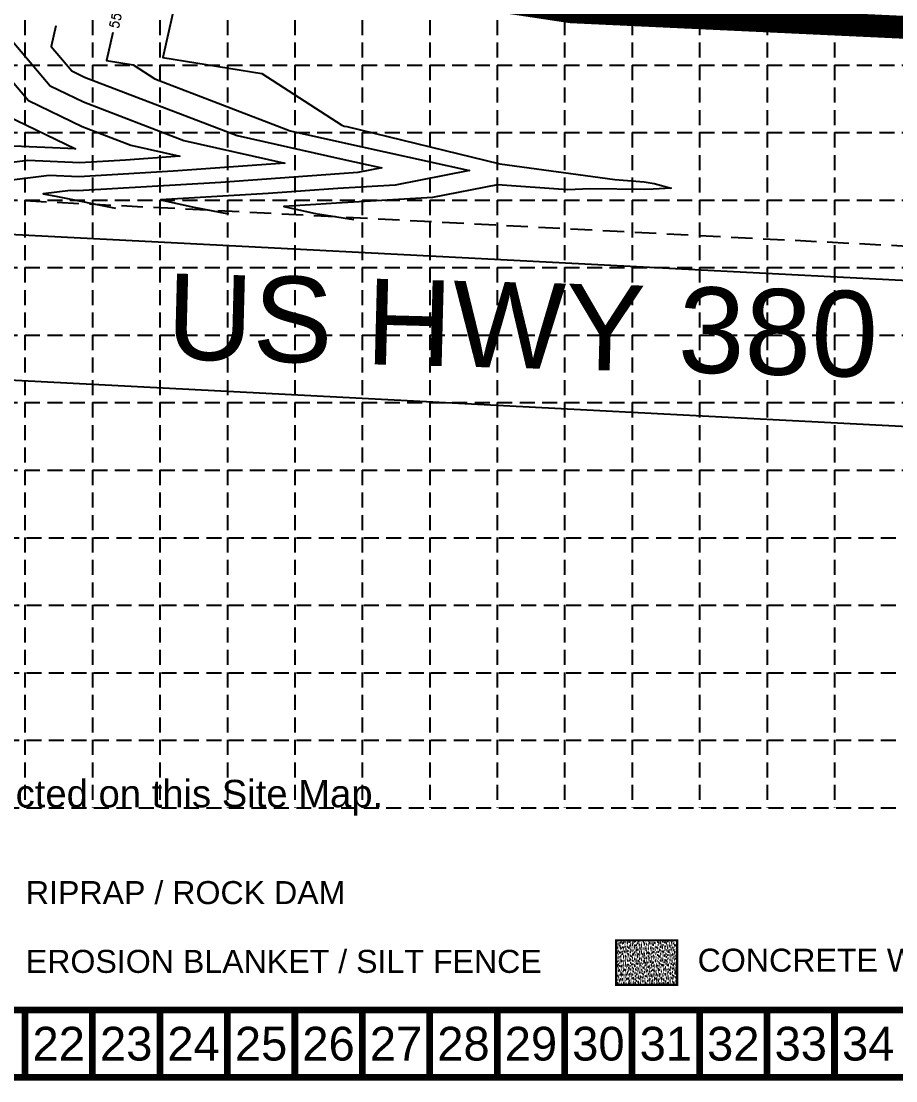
# Model space of a CAD drawing. Header units: feet. Extents: x 23660 to 25174, y 8780 to 9727.
# Drawn here: x 24179.3 to 24485.6, y 8779.6 to 9150.5 of the extents above; entities that cross this region are included whole.
import ezdxf
from ezdxf.enums import TextEntityAlignment as Align

# ---------------------------------------------------------------- set-up
doc = ezdxf.new("R2010")
doc.units = ezdxf.units.FT
doc.header["$LTSCALE"] = 60
doc.header["$MEASUREMENT"] = 0
for name, pattern in [('DASHED2', [0.375, 0.25, -0.125]), ('HIDDEN', [0.375, 0.25, -0.125]), ('HIDDEN2', [0.1875, 0.125, -0.0625])]:
    doc.linetypes.add(name, pattern=pattern)
for name, color, linetype in [('BASE', 7, 'Continuous'), ('CONT-L', 55, 'Continuous'), ('EC', 43, 'Continuous'), ('GRID', 254, 'HIDDEN'), ('LEGEND', 7, 'Continuous'), ('LIMITS OF DISTURBANCE', 1, 'DASHED2'), ('ROAD', 254, 'Continuous')]:
    doc.layers.add(name, color=color, linetype=linetype)
doc.styles.add('$0$arial', font='ARIAL.TTF', dxfattribs={"height": 8})
doc.styles.add("L200'", font='ARIAL.TTF', dxfattribs={"height": 0.001969})
doc.styles.add('L80', font='simplex.shx', dxfattribs={"height": 3.2})
doc.styles.get("Standard").update_dxf_attribs({"font": 'ARIAL.TTF'})

msp = doc.modelspace()

# ---------------------------------------------------------------- hatches: boundary and pattern name
at = {"layer": 'BASE'}
h = msp.add_hatch(dxfattribs=at)
h.set_pattern_fill('AR-SAND', color=30, scale=0.623095, style=0)
h.set_pattern_definition([(37.5, (24914.9448, 8766.4334), (-0.0392509, 1.2005945), [0, -0.9471046, 0, -1.0592617, 0, -1.0125296]), (7.5, (24914.9448, 8766.4334), (1.102739, 1.7584655), [0, -0.510938, 0, -0.8536403, 0, -0.327125]), (327.5, (24914.1784, 8766.4334), (1.9404066, 0.0035261), [0, -0.3115476, 0, -1.1215712, 0, -1.4642735]), (317.5, (24914.1784, 8766.4334), (1.873103, 0.5468754), [0, -0.1557738, 0, -0.7352522, 0, -0.8411784])])
h.paths.add_polyline_path([(24409.01, 8813.17), (24409.01, 8828.74), (24387.68, 8828.74), (24387.68, 8813.17)])

# ---------------------------------------------------------------- linework, layer by layer
at = {"layer": 'BASE', "const_width": 2.36}
for points in [[(23660.88, 8780.75), (25172.88, 8780.75), (25172.88, 9725.75), (23660.88, 9725.75)], [(23684.51, 8804.38), (25149.26, 8804.38), (25149.26, 9702.13), (23684.51, 9702.13)]]:
    msp.add_lwpolyline(points, close=True, dxfattribs=at)
at = {"layer": 'BASE', "color": 30, "const_width": 0.779}
msp.add_lwpolyline([(24387.68, 8813.17), (24409.01, 8813.17), (24409.01, 8828.74), (24387.68, 8828.74)], close=True, dxfattribs=at)
at = {"layer": 'BASE', "const_width": 2.36}
for points in [[(24180.63, 8780.75), (24180.63, 8804.38)], [(24204.26, 8780.75), (24204.26, 8804.38)], [(24227.88, 8780.75), (24227.88, 8804.38)], [(24251.51, 8780.75), (24251.51, 8804.38)], [(24275.13, 8780.75), (24275.13, 8804.38)], [(24298.76, 8780.75), (24298.76, 8804.38)], [(24322.38, 8780.75), (24322.38, 8804.38)], [(24346.01, 8780.75), (24346.01, 8804.38)], [(24369.63, 8780.75), (24369.63, 8804.38)], [(24393.26, 8780.75), (24393.26, 8804.38)], [(24416.88, 8780.75), (24416.88, 8804.38)], [(24440.51, 8780.75), (24440.51, 8804.38)], [(24464.13, 8780.75), (24464.13, 8804.38)]]:
    msp.add_lwpolyline(points, dxfattribs=at)
at = {"layer": 'CONT-L'}
for points, elevation in [([(24156.61, 9200.85), (24156.61, 9200.85), (24173.45, 9180.23), (24177.89, 9177.25), (24185.72, 9171.8), (24171.03, 9150.43), (24170.77, 9150.21), (24170.72, 9149.81), (24170.95, 9149.66), (24189.42, 9127.87), (24201.07, 9122.25), (24236.32, 9108.76), (24271.67, 9100.81), (24232.54, 9097.94), (24199.48, 9096.03), (24189.07, 9096.47), (24163.86, 9093.36), (24147.22, 9091.9), (24167.15, 9088.2), (24170.59, 9087.5), (24172.6, 9087.11)], 554), ([(24146.45, 9195.69), (24146.45, 9195.66), (24158.18, 9181.3), (24151.96, 9175.98), (24147.57, 9139.32), (24167.97, 9124.84), (24174.21, 9117.48), (24198.36, 9105.84), (24174.09, 9106.87), (24165.58, 9105.82), (24155, 9104.89), (24134.8, 9103.66), (24098.69, 9100.8), (24090.86, 9100.27), (24087.17, 9098.69), (24070.16, 9092.18), (24073.27, 9091.52), (24072.68, 9090.78)], 552), ([(24151.53, 9198.27), (24151.53, 9198.25), (24172.49, 9172.6), (24161.37, 9163.1), (24159.15, 9144.57), (24169.46, 9137.25), (24181.82, 9122.67), (24200.63, 9113.61), (24217.72, 9107.07), (24234.85, 9103.21), (24215.88, 9101.82), (24199.86, 9100.89), (24181.58, 9101.67), (24164.72, 9099.59), (24143.76, 9097.75), (24135.19, 9097.23), (24099.18, 9094.38), (24103.59, 9093.55), (24123.51, 9089.3), (24123.24, 9088.95)], 553), ([(24250.78, 9163.14), (24234.19, 9161.21), (24228.95, 9137.72), (24263.6, 9132.2), (24291.58, 9114.06), (24292.14, 9113.84), (24292.36, 9113.79), (24293.32, 9113.58), (24346.96, 9100.6), (24387.22, 9095.08), (24397.52, 9094.2), (24400.96, 9093.62), (24406.99, 9092.03), (24400.64, 9091.68), (24397.45, 9091.52), (24378.47, 9091.81), (24370.7, 9091.43), (24346.09, 9093.24), (24323.34, 9088.73), (24289.73, 9086.83), (24282.5, 9086.3), (24271.33, 9085.65), (24282.35, 9083.22), (24295.76, 9081.04)], 557), ([(24211.36, 9146.57), (24209.16, 9136.7), (24218.56, 9135.21), (24226.14, 9130.29), (24273.53, 9112.15), (24291.81, 9108.04), (24336.26, 9098.26), (24310.27, 9093.1), (24290.24, 9091.97), (24265.85, 9090.18), (24228.14, 9088), (24239.75, 9085.44), (24251.96, 9083.02)], 556)]:
    msp.add_lwpolyline(points, dxfattribs=dict(at, elevation=elevation))
at = {"layer": 'EC', "color": 43, "linetype": 'Continuous', "elevation": 555}
msp.add_lwpolyline([(24191.49, 9148.86), (24189.75, 9141.64), (24197.02, 9133.06), (24201.52, 9130.9), (24254.93, 9110.46), (24291.26, 9102.28), (24305.58, 9099.13), (24297.21, 9097.47), (24290.76, 9097.11), (24249.19, 9094.06), (24199.11, 9091.16), (24196.55, 9091.27), (24187, 9090.09), (24192.02, 9089.07), (24212.28, 9085.06)], dxfattribs=at)
at = {"layer": 'GRID', "linetype": 'HIDDEN', "ltscale": 0.35}
for p, q in [((24180.63, 9702.13), (24180.63, 8875.15)), ((24204.26, 9702.13), (24204.26, 8875.15)), ((24227.88, 9702.13), (24227.88, 8875.15)), ((24251.51, 9702.13), (24251.51, 8875.15)), ((24275.13, 9702.13), (24275.13, 8875.15)), ((24298.76, 9702.13), (24298.76, 8875.15)), ((24322.38, 9702.13), (24322.38, 8875.15)), ((24346.01, 9702.13), (24346.01, 8875.15)), ((24369.63, 9702.13), (24369.63, 8875.15)), ((24393.26, 9702.13), (24393.26, 8875.15)), ((24416.88, 9702.13), (24416.88, 8875.15)), ((24440.51, 9702.13), (24440.51, 8875.15)), ((24464.13, 9702.13), (24464.13, 8875.15)), ((23684.51, 9135.13), (25149.26, 9135.13)), ((23684.51, 9111.5), (25149.26, 9111.5)), ((23684.51, 9087.88), (25149.26, 9087.88)), ((23684.51, 9064.25), (25149.26, 9064.25)), ((23684.51, 9040.63), (25149.26, 9040.63)), ((23684.51, 9017), (25149.26, 9017)), ((23684.51, 8993.38), (25149.26, 8993.38)), ((23685.04, 8969.65), (25149.79, 8969.65)), ((23685.04, 8946.02), (25149.79, 8946.02)), ((23685.04, 8922.4), (25149.79, 8922.4)), ((23685.04, 8898.77), (25149.79, 8898.77)), ((23685.04, 8875.15), (25149.79, 8875.15))]:
    msp.add_line(p, q, dxfattribs=at)
at = {"layer": 'LIMITS OF DISTURBANCE', "const_width": 8}
msp.add_lwpolyline([(23997.5, 9192.33), (23842.38, 9200.9), (23846.05, 9277.98), (23879.36, 9295.6), (23894.63, 9319.76), (23911.04, 9361.37), (23931.22, 9410.54), (23786.57, 9525.96), (23764.52, 9547.14), (23757.42, 9597.55), (23786.86, 9629.97), (23840.34, 9640.45), (24219.08, 9397.45), (24248.3, 9282.96), (24380.39, 9258.43), (24645.74, 9243.24), (24804.21, 9233.86), (24807.34, 9179.86), (24799.41, 9133.87), (24371.89, 9153.78), (24171.44, 9183.93), (24063.78, 9188.91)], close=True, dxfattribs=at)
at = {"layer": 'ROAD', "color": 8, "linetype": 'HIDDEN2'}
msp.add_line((23697.62, 9112.6), (25143.81, 9038.02), dxfattribs=at)
at = {"layer": 'ROAD', "color": 7}
for p, q in [((23774.16, 9096.63), (25143.78, 9026)), ((23792.86, 9044.6), (25143.69, 8974.94))]:
    msp.add_line(p, q, dxfattribs=at)

# ---------------------------------------------------------------- texts
at = {"color": 7, "style": '$0$arial'}
msp.add_text('US HWY 380', height=30, rotation=358.5239, dxfattribs=at).set_placement((24229.87, 9032.23))
at = {"layer": 'BASE', "color": 7, "style": "L200'"}
msp.add_text('Location of construction entrance will be determined in the field and will be reflected on this Site Map.', height=9.58098, dxfattribs=at).set_placement((23707.22, 8875.33))
at = {"layer": 'BASE'}
for s, p in [('22', (24192.44, 8792.57)), ('23', (24216.07, 8792.57)), ('24', (24239.69, 8792.57)), ('25', (24263.32, 8792.57)), ('26', (24286.94, 8792.57)), ('27', (24310.57, 8792.57)), ('28', (24334.19, 8792.57)), ('29', (24357.82, 8792.57)), ('30', (24381.44, 8792.57)), ('31', (24405.07, 8792.57)), ('32', (24428.69, 8792.57)), ('33', (24452.32, 8792.57)), ('34', (24475.94, 8792.57))]:
    msp.add_text(s, height=11.812, dxfattribs=at).set_placement(p, align=Align.MIDDLE_CENTER)
at = {"layer": 'EC', "color": 43, "insert": (24212.59, 9152.07, 556), "char_height": 3.2, "attachment_point": 5, "rotation": 77.4068, "style": 'L80'}
msp.add_mtext('{556}', dxfattribs=at)
at = {"layer": 'LEGEND', "style": "L200'"}
for s, p in [('RIPRAP / ROCK DAM', (24180.94, 8841.43)), ('EROSION BLANKET / SILT FENCE', (24180.91, 8817.35)), ('CONCRETE WASHOUT', (24416.2, 8817.77))]:
    msp.add_text(s, height=8.0559, dxfattribs=at).set_placement(p)

doc.saveas('drawing.dxf')
